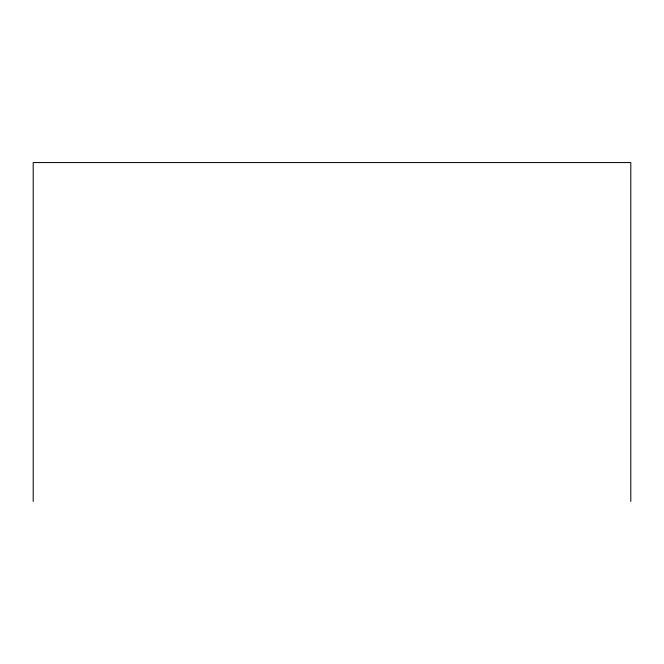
<?xml version="1.0" encoding="UTF-8"?>
<svg xmlns="http://www.w3.org/2000/svg" width="664" height="664" viewBox="0 0 664 664"><rect width="100%" height="100%" fill="white"/><g stroke="black" fill="none" stroke-linecap="round" stroke-linejoin="round"><path stroke-width="1" d="M630.8 501.428L630.8 162.572L33.2 162.572L33.2 501.428"/></g></svg>
